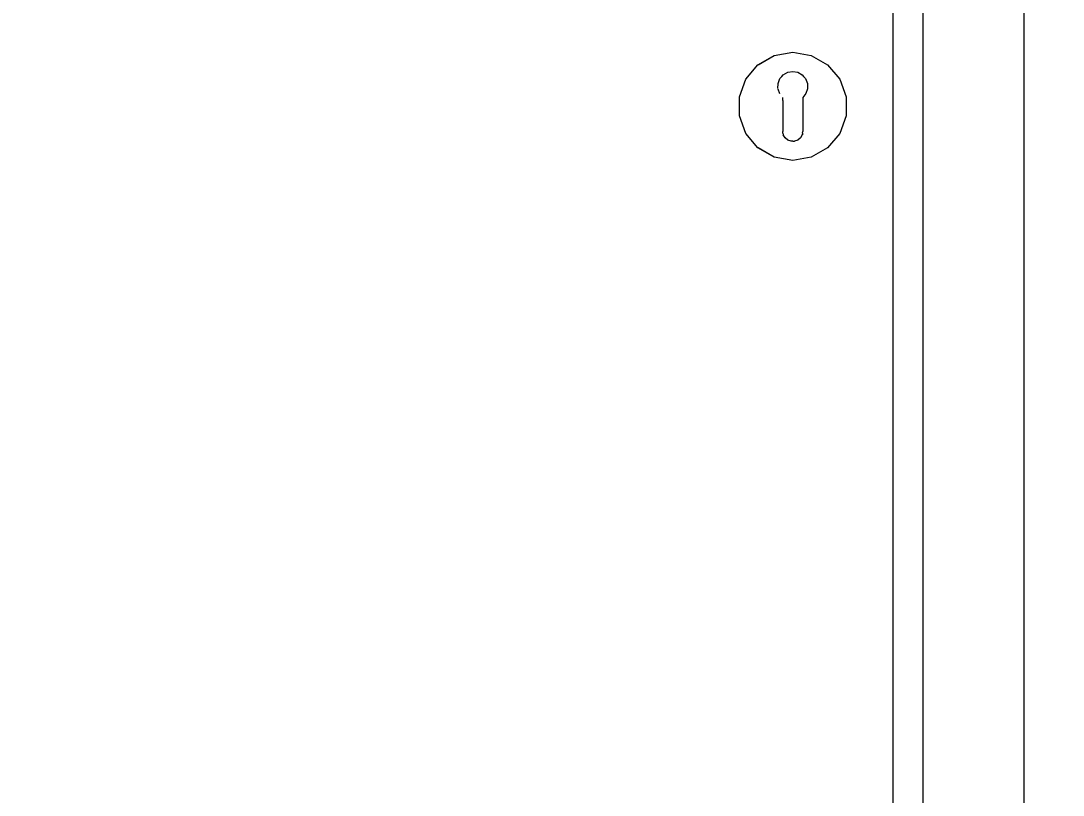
# Model space of a CAD drawing. Header units: millimetres. Extents: x -310 to 171125, y -3027 to 55843.
# Drawn here: x 132523 to 133042, y 12753 to 13138 of the extents above; entities that cross this region are included whole.
import ezdxf

# ---------------------------------------------------------------- set-up
doc = ezdxf.new("R2010")
doc.units = ezdxf.units.MM
doc.header["$MEASUREMENT"] = 0
doc.set_wipeout_variables(frame=1)
doc.linetypes.add('Wipeout_Contour', pattern=[1000, 0, -1000])
doc.layers.add('Dimensioning - General', color=7, linetype='Continuous')
doc.layers.add('Structural - Bearing', color=7, linetype='Continuous')
for name, color, linetype, lineweight, true_color in [('Dimensioning - General_Pen_No__61', 7, 'Continuous', 20, 0x6a6a6a), ('Dimensioning - General_Pen_No__88', 7, 'Continuous', 20, 0xfd4435), ('Structural - Bearing_Pen_No__82', 7, 'Continuous', 20, 0xaaaaaa)]:
    doc.layers.add(name, color=color, linetype=linetype, lineweight=lineweight, true_color=true_color)
doc.layers.get('0').off()
doc.styles.add('GENERATED_STYLE_6', font='calibril.ttf')
doc.dimstyles.new('GENERATED_STYLE__1', dxfattribs={"dimtxt": 195.999997, "dimasz": 106.4, "dimexe": 0.18, "dimexo": 0.0625, "dimgap": 0.09, "dimtad": 1, "dimdec": 0, "dimlfac": 0.1, "dimzin": 0, "dimdsep": 46, "dimtxsty": 'GENERATED_STYLE_6', "dimblk": 'ARROWHEAD_2', "dimblk1": 'ARROWHEAD_2', "dimblk2": 'ARROWHEAD_2', "dimcen": 0.09, "dimse1": 1, "dimse2": 1, "dimclrd": 256, "dimclre": 256, "dimclrt": 256, "dimadec": 0, "dimazin": 0, "dimtfac": 1, "dimtdec": 4, "dimtmove": 0, "dimatfit": 3, "dimfxl": 1, "dimtolj": 1, "dimtzin": 0, "dimarcsym": 0})

# ---------------------------------------------------------------- blocks, each defined once
blk = doc.blocks.new('*D81')
at = {"layer": 'Dimensioning - General_Pen_No__61', "color": 251, "linetype": 'Continuous', "lineweight": 20, "true_color": 0x6a6a6a, "transparency": 16777216}
for p, q in [((134582.88, 14836.02), (134722.88, 14755.19)), ((134757.88, 14795.6), (134547.88, 14795.6)), ((134652.88, 12095.6), (134652.88, 14795.6)), ((134582.88, 12136.02), (134722.88, 12055.19)), ((134757.88, 12095.6), (134547.88, 12095.6)), ((134652.88, 12027.14), (134652.88, 12095.6))]:
    blk.add_line(p, q, dxfattribs=at)
at = {"layer": 'Dimensioning - General_Pen_No__88', "color": 20, "lineweight": 20, "true_color": 0xfd4435, "transparency": 16777216, "char_height": 196, "attachment_point": 7, "rotation": 90, "style": 'GENERATED_STYLE_6'}
for s, insert in [('\\A1;{\\pql;\\fCalibri Light|b0|i0|c0|p34;20}', (134613.68, 14437.36)), ('\\A1;{\\pql;\\fCalibri Light|b0|i0|c0|p34;270}', (134613.68, 13207.27))]:
    blk.add_mtext(s, dxfattribs=dict(at, insert=insert))
blk = doc.blocks.new('ARROWHEAD_2')
at = {"color": 0, "linetype": 'Continuous', "lineweight": 0}
for p, q in [((-0.3781, -0.655), (0.3781, 0.655)), ((0, 0), (-1, 0))]:
    blk.add_line(p, q, dxfattribs=at)
blk = doc.blocks.new('*D124')
at = {"layer": 'Dimensioning - General_Pen_No__61', "color": 251, "linetype": 'Continuous', "lineweight": 20, "true_color": 0x6a6a6a, "transparency": 16777216}
for p, q in [((135132.88, 14836.02), (135272.88, 14755.19)), ((135307.88, 14795.6), (135097.88, 14795.6)), ((135202.88, 12095.6), (135202.88, 14795.6)), ((135132.88, 12136.02), (135272.88, 12055.19)), ((135307.88, 12095.6), (135097.88, 12095.6))]:
    blk.add_line(p, q, dxfattribs=at)
at = {"layer": 'Dimensioning - General_Pen_No__88', "color": 20, "lineweight": 20, "true_color": 0xfd4435, "transparency": 16777216, "char_height": 196, "attachment_point": 7, "rotation": 90, "style": 'GENERATED_STYLE_6'}
for s, insert in [('\\A1;{\\pql;\\fCalibri Light|b0|i0|c0|p34;20}', (135163.68, 14437.36)), ('\\A1;{\\pql;\\fCalibri Light|b0|i0|c0|p34;270}', (135163.68, 13207.27))]:
    blk.add_mtext(s, dxfattribs=dict(at, insert=insert))
blk = doc.blocks.new('*D154')
at = {"layer": 'Dimensioning - General_Pen_No__61', "color": 251, "linetype": 'Continuous', "lineweight": 20, "true_color": 0x6a6a6a, "transparency": 16777216}
for p, q in [((135682.88, 15036.02), (135822.88, 14955.19)), ((135857.88, 14995.6), (135647.88, 14995.6)), ((135752.88, 12095.6), (135752.88, 14995.6)), ((135682.88, 12136.02), (135822.88, 12055.19)), ((135857.88, 12095.6), (135647.88, 12095.6))]:
    blk.add_line(p, q, dxfattribs=at)
at = {"layer": 'Dimensioning - General_Pen_No__88', "color": 20, "lineweight": 20, "true_color": 0xfd4435, "transparency": 16777216, "insert": (135713.68, 13307.27), "char_height": 196, "attachment_point": 7, "rotation": 90, "style": 'GENERATED_STYLE_6'}
blk.add_mtext('\\A1;{\\pql;\\fCalibri Light|b0|i0|c0|p34;290}', dxfattribs=at)

msp = doc.modelspace()

# ---------------------------------------------------------------- wipeouts: each hides what was drawn before it
at = {"color": 254, "linetype": 'Wipeout_Contour', "lineweight": 0, "ltscale": 534639.564453}
msp.add_wipeout([(133022.21, 12195.6), (133022.21, 14332.6), (132972.21, 14282.6), (132972.21, 12195.6)], dxfattribs=at).dxf.layer = 'Structural - Bearing'
at = {"color": 254, "linetype": 'Wipeout_Contour', "lineweight": 0, "ltscale": 934804.053432}
msp.add_wipeout([(132900.79, 13109.39), (132901.78, 13110.53), (132898.01, 13120.88), (132889.92, 13116.21), (132899.84, 13104.39), (132899.82, 13104.44), (132899.88, 13107)], dxfattribs=at).dxf.layer = 'Structural - Bearing'

# ---------------------------------------------------------------- next in the draw order: linework, layer by layer
at = {"layer": 'Structural - Bearing_Pen_No__82', "color": 253, "linetype": 'Continuous', "lineweight": 20, "true_color": 0xaaaaaa}
msp.add_line((133022.21, 14332.6), (133022.21, 12195.6), dxfattribs=at)

# ---------------------------------------------------------------- next in the draw order: wipeouts: each hides what was drawn before it
at = {"color": 254, "linetype": 'Wipeout_Contour', "lineweight": 0, "ltscale": 534499.101089}
msp.add_wipeout([(132957.21, 14255.6), (132957.21, 12195.6), (132972.21, 12195.6), (132972.21, 14255.6)], dxfattribs=at).dxf.layer = 'Structural - Bearing'
at = {"color": 254, "linetype": 'Wipeout_Contour', "lineweight": 0, "ltscale": 801245.039875}
msp.add_wipeout([(132900.63, 13102.02), (132899.84, 13104.39), (132889.92, 13116.21), (132883.91, 13109.05), (132902.21, 13098.49), (132902.21, 13100)], dxfattribs=at).dxf.layer = 'Structural - Bearing'

# ---------------------------------------------------------------- next in the draw order: linework, layer by layer
at = {"layer": 'Structural - Bearing_Pen_No__82', "color": 253, "linetype": 'Continuous', "lineweight": 20, "true_color": 0xaaaaaa}
for p, q in [((132972.21, 12195.6), (132972.21, 14282.6)), ((132957.21, 12195.6), (132957.21, 14267.6))]:
    msp.add_line(p, q, dxfattribs=at)

# ---------------------------------------------------------------- next in the draw order: wipeouts: each hides what was drawn before it
at = {"color": 254, "linetype": 'Wipeout_Contour', "lineweight": 0, "ltscale": 801293.930435}
msp.add_wipeout([(132904.69, 13112.59), (132907.21, 13113.03), (132907.21, 13122.5), (132898.01, 13120.88), (132901.78, 13110.53), (132902.46, 13111.33)], dxfattribs=at).dxf.layer = 'Structural - Bearing'

# ---------------------------------------------------------------- next in the draw order: wipeouts: each hides what was drawn before it
at = {"color": 254, "linetype": 'Wipeout_Contour', "lineweight": 0, "ltscale": 534159.46346}
msp.add_wipeout([(132889.85, 13116.29), (132889.92, 13116.21), (132898.01, 13120.88), (132897.97, 13120.98)], dxfattribs=at).dxf.layer = 'Structural - Bearing'
at = {"color": 254, "linetype": 'Wipeout_Contour', "lineweight": 0, "ltscale": 801338.751425}
msp.add_wipeout([(132911.95, 13111.33), (132912.64, 13110.53), (132916.41, 13120.88), (132907.21, 13122.5), (132907.21, 13113.03), (132909.73, 13112.59)], dxfattribs=at).dxf.layer = 'Structural - Bearing'

# ---------------------------------------------------------------- next in the draw order: wipeouts: each hides what was drawn before it
at = {"color": 254, "linetype": 'Wipeout_Contour', "lineweight": 0, "ltscale": 534195.180944}
msp.add_wipeout([(132897.97, 13120.98), (132898.01, 13120.88), (132907.21, 13122.5), (132907.21, 13122.6)], dxfattribs=at).dxf.layer = 'Structural - Bearing'
at = {"color": 254, "linetype": 'Wipeout_Contour', "lineweight": 0, "ltscale": 934927.535267}
msp.add_wipeout([(132914.6, 13104.44), (132914.58, 13104.39), (132924.5, 13116.21), (132916.41, 13120.88), (132912.64, 13110.53), (132913.62, 13109.39), (132914.54, 13107)], dxfattribs=at).dxf.layer = 'Structural - Bearing'
at = {"color": 254, "linetype": 'Wipeout_Contour', "lineweight": 0, "ltscale": 534129.028555}
msp.add_wipeout([(132883.83, 13109.1), (132883.91, 13109.05), (132889.92, 13116.21), (132889.85, 13116.29)], dxfattribs=at).dxf.layer = 'Structural - Bearing'

# ---------------------------------------------------------------- next in the draw order: linework, layer by layer
at = {"layer": 'Structural - Bearing_Pen_No__82', "color": 253, "linetype": 'Continuous', "lineweight": 20, "true_color": 0xaaaaaa}
msp.add_line((132889.85, 13116.29), (132897.97, 13120.98), dxfattribs=at)

# ---------------------------------------------------------------- next in the draw order: wipeouts: each hides what was drawn before it
at = {"color": 254, "linetype": 'Wipeout_Contour', "lineweight": 0, "ltscale": 534231.879719}
msp.add_wipeout([(132907.21, 13122.6), (132907.21, 13122.5), (132916.41, 13120.88), (132916.44, 13120.98)], dxfattribs=at).dxf.layer = 'Structural - Bearing'
at = {"color": 254, "linetype": 'Wipeout_Contour', "lineweight": 0, "ltscale": 801375.705669}
msp.add_wipeout([(132913.79, 13102.02), (132912.21, 13100), (132912.21, 13098.49), (132930.5, 13109.05), (132924.5, 13116.21), (132914.58, 13104.39)], dxfattribs=at).dxf.layer = 'Structural - Bearing'
at = {"color": 254, "linetype": 'Wipeout_Contour', "lineweight": 0, "ltscale": 534145.716166}
msp.add_wipeout([(132902.21, 13098.49), (132883.91, 13109.05), (132880.72, 13100.28), (132902.21, 13096.49)], dxfattribs=at).dxf.layer = 'Structural - Bearing'

# ---------------------------------------------------------------- next in the draw order: linework, layer by layer
at = {"layer": 'Structural - Bearing_Pen_No__82', "color": 253, "linetype": 'Continuous', "lineweight": 20, "true_color": 0xaaaaaa}
msp.add_line((132897.97, 13120.98), (132907.21, 13122.6), dxfattribs=at)

# ---------------------------------------------------------------- next in the draw order: wipeouts: each hides what was drawn before it
at = {"color": 254, "linetype": 'Wipeout_Contour', "lineweight": 0, "ltscale": 534265.119728}
msp.add_wipeout([(132916.44, 13120.98), (132916.41, 13120.88), (132924.5, 13116.21), (132924.56, 13116.29)], dxfattribs=at).dxf.layer = 'Structural - Bearing'
at = {"color": 254, "linetype": 'Wipeout_Contour', "lineweight": 0, "ltscale": 534140.589778}
msp.add_wipeout([(132902.21, 13096.49), (132880.72, 13100.28), (132880.72, 13090.93), (132902.21, 13094.72)], dxfattribs=at).dxf.layer = 'Structural - Bearing'

# ---------------------------------------------------------------- next in the draw order: linework, layer by layer
at = {"layer": 'Structural - Bearing_Pen_No__82', "color": 253, "linetype": 'Continuous', "lineweight": 20, "true_color": 0xaaaaaa}
msp.add_line((132907.21, 13122.6), (132916.44, 13120.98), dxfattribs=at)

# ---------------------------------------------------------------- next in the draw order: wipeouts: each hides what was drawn before it
at = {"color": 254, "linetype": 'Wipeout_Contour', "lineweight": 0, "ltscale": 534107.548278}
msp.add_wipeout([(132880.62, 13100.29), (132880.72, 13100.28), (132883.91, 13109.05), (132883.83, 13109.1)], dxfattribs=at).dxf.layer = 'Structural - Bearing'
at = {"color": 254, "linetype": 'Wipeout_Contour', "lineweight": 0, "ltscale": 534141.528361}
msp.add_wipeout([(132902.21, 13094.72), (132880.72, 13090.93), (132883.91, 13082.15), (132902.21, 13092.72)], dxfattribs=at).dxf.layer = 'Structural - Bearing'

# ---------------------------------------------------------------- next in the draw order: linework, layer by layer
at = {"layer": 'Structural - Bearing_Pen_No__82', "color": 253, "linetype": 'Continuous', "lineweight": 20, "true_color": 0xaaaaaa}
msp.add_line((132883.83, 13109.1), (132889.85, 13116.29), dxfattribs=at)

# ---------------------------------------------------------------- next in the draw order: wipeouts: each hides what was drawn before it
at = {"color": 254, "linetype": 'Wipeout_Contour', "lineweight": 0, "ltscale": 534097.618477}
msp.add_wipeout([(132880.62, 13090.92), (132880.72, 13090.93), (132880.72, 13100.28), (132880.62, 13100.29)], dxfattribs=at).dxf.layer = 'Structural - Bearing'
at = {"color": 254, "linetype": 'Wipeout_Contour', "lineweight": 0, "ltscale": 534148.416433}
msp.add_wipeout([(132902.21, 13092.72), (132883.91, 13082.15), (132889.92, 13075), (132902.21, 13089.65)], dxfattribs=at).dxf.layer = 'Structural - Bearing'

# ---------------------------------------------------------------- next in the draw order: linework, layer by layer
at = {"layer": 'Structural - Bearing_Pen_No__82', "color": 253, "linetype": 'Continuous', "lineweight": 20, "true_color": 0xaaaaaa}
msp.add_line((132880.62, 13100.29), (132883.83, 13109.1), dxfattribs=at)

# ---------------------------------------------------------------- next in the draw order: wipeouts: each hides what was drawn before it
at = {"color": 254, "linetype": 'Wipeout_Contour', "lineweight": 0, "ltscale": 534100.426885}
msp.add_wipeout([(132883.83, 13082.1), (132883.91, 13082.15), (132880.72, 13090.93), (132880.62, 13090.92)], dxfattribs=at).dxf.layer = 'Structural - Bearing'
at = {"color": 254, "linetype": 'Wipeout_Contour', "lineweight": 0, "ltscale": 667704.2095}
msp.add_wipeout([(132889.92, 13075), (132898.01, 13070.33), (132902.35, 13082.27), (132902.21, 13083.1), (132902.21, 13089.65)], dxfattribs=at).dxf.layer = 'Structural - Bearing'

# ---------------------------------------------------------------- next in the draw order: linework, layer by layer
at = {"layer": 'Structural - Bearing_Pen_No__82', "color": 253, "linetype": 'Continuous', "lineweight": 20, "true_color": 0xaaaaaa}
msp.add_line((132880.62, 13090.92), (132880.62, 13100.29), dxfattribs=at)

# ---------------------------------------------------------------- next in the draw order: wipeouts: each hides what was drawn before it
at = {"color": 254, "linetype": 'Wipeout_Contour', "lineweight": 0, "ltscale": 534115.644519}
msp.add_wipeout([(132889.85, 13074.92), (132889.92, 13075), (132883.91, 13082.15), (132883.83, 13082.1)], dxfattribs=at).dxf.layer = 'Structural - Bearing'

# ---------------------------------------------------------------- next in the draw order: linework, layer by layer
at = {"layer": 'Structural - Bearing_Pen_No__82', "color": 253, "linetype": 'Continuous', "lineweight": 20, "true_color": 0xaaaaaa}
msp.add_line((132883.83, 13082.1), (132880.62, 13090.92), dxfattribs=at)

# ---------------------------------------------------------------- next in the draw order: wipeouts: each hides what was drawn before it
at = {"color": 254, "linetype": 'Wipeout_Contour', "lineweight": 0, "ltscale": 534141.43186}
msp.add_wipeout([(132897.97, 13070.23), (132898.01, 13070.33), (132889.92, 13075), (132889.85, 13074.92)], dxfattribs=at).dxf.layer = 'Structural - Bearing'

# ---------------------------------------------------------------- next in the draw order: linework, layer by layer
at = {"layer": 'Structural - Bearing_Pen_No__82', "color": 253, "linetype": 'Continuous', "lineweight": 20, "true_color": 0xaaaaaa}
msp.add_line((132889.85, 13074.92), (132883.83, 13082.1), dxfattribs=at)

# ---------------------------------------------------------------- next in the draw order: wipeouts: each hides what was drawn before it
at = {"color": 254, "linetype": 'Wipeout_Contour', "lineweight": 0, "ltscale": 1068365.223029786}
msp.add_wipeout([(132906.34, 13078.18), (132904.71, 13078.77), (132903.38, 13079.89), (132902.51, 13081.39), (132902.35, 13082.27), (132898.01, 13070.33), (132907.21, 13068.7), (132907.21, 13078.18)], dxfattribs=at).dxf.layer = 'Structural - Bearing'

# ---------------------------------------------------------------- next in the draw order: wipeouts: each hides what was drawn before it
at = {"color": 254, "linetype": 'Wipeout_Contour', "lineweight": 0, "ltscale": 534174.677321}
msp.add_wipeout([(132907.21, 13068.6), (132907.21, 13068.7), (132898.01, 13070.33), (132897.97, 13070.23)], dxfattribs=at).dxf.layer = 'Structural - Bearing'

# ---------------------------------------------------------------- next in the draw order: linework, layer by layer
at = {"layer": 'Structural - Bearing_Pen_No__82', "color": 253, "linetype": 'Continuous', "lineweight": 20, "true_color": 0xaaaaaa}
msp.add_line((132897.97, 13070.23), (132889.85, 13074.92), dxfattribs=at)

# ---------------------------------------------------------------- next in the draw order: wipeouts: each hides what was drawn before it
at = {"color": 254, "linetype": 'Wipeout_Contour', "lineweight": 0, "ltscale": 1068419.221691785}
msp.add_wipeout([(132911.91, 13081.39), (132911.04, 13079.89), (132909.71, 13078.77), (132908.08, 13078.18), (132907.21, 13078.18), (132907.21, 13068.7), (132916.41, 13070.33), (132912.06, 13082.27)], dxfattribs=at).dxf.layer = 'Structural - Bearing'

# ---------------------------------------------------------------- next in the draw order: wipeouts: each hides what was drawn before it
at = {"color": 254, "linetype": 'Wipeout_Contour', "lineweight": 0, "ltscale": 534211.377464}
msp.add_wipeout([(132916.44, 13070.23), (132916.41, 13070.33), (132907.21, 13068.7), (132907.21, 13068.6)], dxfattribs=at).dxf.layer = 'Structural - Bearing'

# ---------------------------------------------------------------- next in the draw order: linework, layer by layer
at = {"layer": 'Structural - Bearing_Pen_No__82', "color": 253, "linetype": 'Continuous', "lineweight": 20, "true_color": 0xaaaaaa}
msp.add_line((132907.21, 13068.6), (132897.97, 13070.23), dxfattribs=at)

# ---------------------------------------------------------------- next in the draw order: wipeouts: each hides what was drawn before it
at = {"color": 254, "linetype": 'Wipeout_Contour', "lineweight": 0, "ltscale": 667788.743647}
msp.add_wipeout([(132916.41, 13070.33), (132924.5, 13075), (132912.21, 13089.65), (132912.21, 13083.1), (132912.06, 13082.27)], dxfattribs=at).dxf.layer = 'Structural - Bearing'

# ---------------------------------------------------------------- next in the draw order: wipeouts: each hides what was drawn before it
at = {"color": 254, "linetype": 'Wipeout_Contour', "lineweight": 0, "ltscale": 534249.757309}
msp.add_wipeout([(132912.21, 13089.65), (132924.5, 13075), (132930.5, 13082.15), (132912.21, 13092.72)], dxfattribs=at).dxf.layer = 'Structural - Bearing'

# ---------------------------------------------------------------- next in the draw order: wipeouts: each hides what was drawn before it
at = {"color": 254, "linetype": 'Wipeout_Contour', "lineweight": 0, "ltscale": 534260.823503}
msp.add_wipeout([(132912.21, 13092.72), (132930.5, 13082.15), (132933.7, 13090.93), (132912.21, 13094.72)], dxfattribs=at).dxf.layer = 'Structural - Bearing'
at = {"color": 254, "linetype": 'Wipeout_Contour', "lineweight": 0, "ltscale": 534247.091586}
msp.add_wipeout([(132924.56, 13074.92), (132924.5, 13075), (132916.41, 13070.33), (132916.44, 13070.23)], dxfattribs=at).dxf.layer = 'Structural - Bearing'

# ---------------------------------------------------------------- next in the draw order: linework, layer by layer
at = {"layer": 'Structural - Bearing_Pen_No__82', "color": 253, "linetype": 'Continuous', "lineweight": 20, "true_color": 0xaaaaaa}
msp.add_line((132916.44, 13070.23), (132907.21, 13068.6), dxfattribs=at)

# ---------------------------------------------------------------- next in the draw order: wipeouts: each hides what was drawn before it
at = {"color": 254, "linetype": 'Wipeout_Contour', "lineweight": 0, "ltscale": 534265.948039}
msp.add_wipeout([(132912.21, 13094.72), (132933.7, 13090.93), (132933.7, 13100.28), (132912.21, 13096.49)], dxfattribs=at).dxf.layer = 'Structural - Bearing'
at = {"color": 254, "linetype": 'Wipeout_Contour', "lineweight": 0, "ltscale": 534277.519976}
msp.add_wipeout([(132930.59, 13082.1), (132930.5, 13082.15), (132924.5, 13075), (132924.56, 13074.92)], dxfattribs=at).dxf.layer = 'Structural - Bearing'

# ---------------------------------------------------------------- next in the draw order: linework, layer by layer
at = {"layer": 'Structural - Bearing_Pen_No__82', "color": 253, "linetype": 'Continuous', "lineweight": 20, "true_color": 0xaaaaaa}
msp.add_line((132924.56, 13074.92), (132916.44, 13070.23), dxfattribs=at)

# ---------------------------------------------------------------- next in the draw order: wipeouts: each hides what was drawn before it
at = {"color": 254, "linetype": 'Wipeout_Contour', "lineweight": 0, "ltscale": 534265.009997}
msp.add_wipeout([(132912.21, 13096.49), (132933.7, 13100.28), (132930.5, 13109.05), (132912.21, 13098.49)], dxfattribs=at).dxf.layer = 'Structural - Bearing'
at = {"color": 254, "linetype": 'Wipeout_Contour', "lineweight": 0, "ltscale": 534298.993632}
msp.add_wipeout([(132933.8, 13090.92), (132933.7, 13090.93), (132930.5, 13082.15), (132930.59, 13082.1)], dxfattribs=at).dxf.layer = 'Structural - Bearing'

# ---------------------------------------------------------------- next in the draw order: linework, layer by layer
at = {"layer": 'Structural - Bearing_Pen_No__82', "color": 253, "linetype": 'Continuous', "lineweight": 20, "true_color": 0xaaaaaa}
msp.add_line((132930.59, 13082.1), (132924.56, 13074.92), dxfattribs=at)

# ---------------------------------------------------------------- next in the draw order: wipeouts: each hides what was drawn before it
at = {"color": 254, "linetype": 'Wipeout_Contour', "lineweight": 0, "ltscale": 534290.90008}
msp.add_wipeout([(132924.56, 13116.29), (132924.5, 13116.21), (132930.5, 13109.05), (132930.59, 13109.1)], dxfattribs=at).dxf.layer = 'Structural - Bearing'
at = {"color": 254, "linetype": 'Wipeout_Contour', "lineweight": 0, "ltscale": 3605888.286926471}
msp.add_wipeout([(132899.88, 13107), (132899.82, 13104.44), (132900.63, 13102.02), (132902.21, 13100), (132902.21, 13083.1), (132902.51, 13081.39), (132903.38, 13079.89), (132904.71, 13078.77), (132906.34, 13078.18), (132908.08, 13078.18), (132909.71, 13078.77), (132911.04, 13079.89), (132911.91, 13081.39), (132912.21, 13083.1), (132912.21, 13100), (132913.79, 13102.02), (132914.58, 13104.39), (132914.6, 13104.44), (132914.54, 13107), (132913.62, 13109.39), (132912.64, 13110.53), (132911.95, 13111.33), (132909.73, 13112.59), (132907.21, 13113.03), (132904.69, 13112.59), (132902.46, 13111.33), (132900.79, 13109.39)], dxfattribs=at).dxf.layer = 'Structural - Bearing'
at = {"color": 254, "linetype": 'Wipeout_Contour', "lineweight": 0, "ltscale": 534308.919792}
msp.add_wipeout([(132933.8, 13100.29), (132933.7, 13100.28), (132933.7, 13090.93), (132933.8, 13090.92)], dxfattribs=at).dxf.layer = 'Structural - Bearing'

# ---------------------------------------------------------------- next in the draw order: linework, layer by layer
at = {"layer": 'Structural - Bearing_Pen_No__82', "color": 253, "linetype": 'Continuous', "lineweight": 20, "true_color": 0xaaaaaa}
for p, q in [((132916.44, 13120.98), (132924.56, 13116.29)), ((132899.88, 13107), (132900.79, 13109.39)), ((132900.79, 13109.39), (132901.78, 13110.53)), ((132901.78, 13110.53), (132902.46, 13111.33)), ((132902.46, 13111.33), (132904.69, 13112.59)), ((132904.69, 13112.59), (132907.21, 13113.03)), ((132907.21, 13113.03), (132909.73, 13112.59)), ((132909.73, 13112.59), (132911.95, 13111.33)), ((132911.95, 13111.33), (132912.64, 13110.53)), ((132912.64, 13110.53), (132913.62, 13109.39)), ((132913.62, 13109.39), (132914.54, 13107)), ((132899.82, 13104.44), (132899.88, 13107)), ((132899.84, 13104.39), (132900.63, 13102.02)), ((132914.58, 13104.39), (132913.79, 13102.02)), ((132914.54, 13107), (132914.6, 13104.44)), ((132902.21, 13098.49), (132902.21, 13100)), ((132913.79, 13102.02), (132912.21, 13100)), ((132912.21, 13100), (132912.21, 13098.49)), ((132902.21, 13098.49), (132902.21, 13096.49)), ((132902.21, 13096.49), (132902.21, 13094.72)), ((132902.21, 13094.72), (132902.21, 13092.72)), ((132912.21, 13098.49), (132912.21, 13096.49)), ((132912.21, 13096.49), (132912.21, 13094.72)), ((132912.21, 13094.72), (132912.21, 13092.72)), ((132902.21, 13092.72), (132902.21, 13089.65)), ((132902.21, 13089.65), (132902.21, 13083.1)), ((132912.21, 13092.72), (132912.21, 13089.65)), ((132912.21, 13089.65), (132912.21, 13083.1)), ((132933.8, 13090.92), (132930.59, 13082.1)), ((132902.35, 13082.27), (132902.21, 13083.1)), ((132912.06, 13082.27), (132912.21, 13083.1)), ((132902.35, 13082.27), (132902.51, 13081.39)), ((132903.38, 13079.89), (132902.51, 13081.39)), ((132904.71, 13078.77), (132903.38, 13079.89)), ((132906.34, 13078.18), (132904.71, 13078.77)), ((132907.21, 13078.18), (132906.34, 13078.18)), ((132907.21, 13078.18), (132908.08, 13078.18)), ((132909.71, 13078.77), (132908.08, 13078.18)), ((132911.04, 13079.89), (132909.71, 13078.77)), ((132911.91, 13081.39), (132911.04, 13079.89)), ((132912.06, 13082.27), (132911.91, 13081.39))]:
    msp.add_line(p, q, dxfattribs=at)

# ---------------------------------------------------------------- next in the draw order: wipeouts: each hides what was drawn before it
at = {"color": 254, "linetype": 'Wipeout_Contour', "lineweight": 0, "ltscale": 534306.112459}
msp.add_wipeout([(132930.59, 13109.1), (132930.5, 13109.05), (132933.7, 13100.28), (132933.8, 13100.29)], dxfattribs=at).dxf.layer = 'Structural - Bearing'

# ---------------------------------------------------------------- next in the draw order: linework, layer by layer
at = {"layer": 'Structural - Bearing_Pen_No__82', "color": 253, "linetype": 'Continuous', "lineweight": 20, "true_color": 0xaaaaaa}
for p, q in [((132924.56, 13116.29), (132930.59, 13109.1)), ((132930.59, 13109.1), (132933.8, 13100.29)), ((132933.8, 13100.29), (132933.8, 13090.92))]:
    msp.add_line(p, q, dxfattribs=at)

# ---------------------------------------------------------------- next in the draw order: dimensions: what is measured, and where the dimension line sits
at = {"layer": 'Dimensioning - General', "color": 251, "linetype": 'Continuous', "lineweight": 20, "true_color": 0x6a6a6a}
for base, p1, p2, picture, middle in [((135752.88, 14995.6), (109698.63, 12095.6), (109593.21, 14995.6), '*D154', (135615.68, 13531.4)), ((135202.88, 14795.6), (107244.08, 12095.6), (107149.21, 14795.6), '*D124', (135065.68, 13431.4)), ((134652.88, 14795.6), (107229.02, 12095.6), (107246.37, 14795.6), '*D81', (134515.68, 13431.4))]:
    dim = msp.add_linear_dim(base=base, p1=p1, p2=p2, angle=90, dimstyle='GENERATED_STYLE__1', dxfattribs=at)
    dim.commit()
    dim.dimension.update_dxf_attribs({"geometry": picture, "text_midpoint": middle, "dimtype": 160, "text_rotation": 90})

doc.saveas('drawing.dxf')
